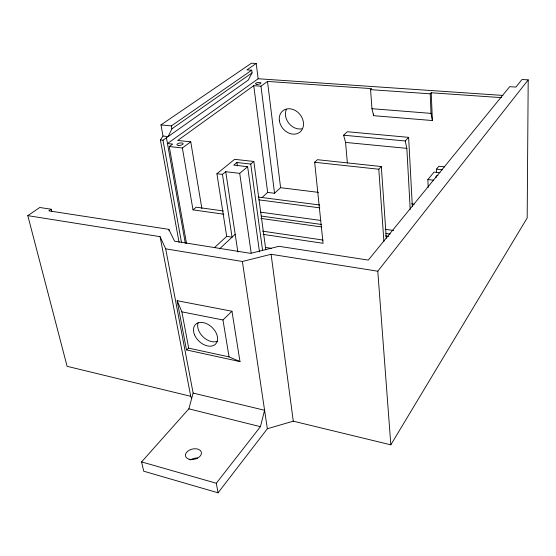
<?xml version="1.0" encoding="UTF-8"?>
<svg xmlns="http://www.w3.org/2000/svg" width="556" height="556" viewBox="0 0 556 556"><rect width="100%" height="100%" fill="white"/><g stroke="black" fill="none" stroke-linecap="round" stroke-linejoin="round"><path stroke-width="0.83" d="M51.771 211.683L51.166 209.23L48.817 210.856L168.815 229.35L174.57 241.186L250.631 253.355L278.917 246.308L368.308 260.097L509.678 86.68L515.933 87.083L522.001 79.501L528.2 79.869L527.178 217.945L390.826 444.835L293.283 421.177L267.353 428.739L218.077 492.804L143.719 471.203L141.585 461.911L188.866 408.827L193.127 393.078L165.688 248.831L160.079 236.661L27.8 215.652L67.109 366.321L190.736 396.303L191.653 398.631M218.077 492.804L216.298 483.254L260.416 426.688L264.593 410.265L193.127 393.078M186.545 243.591L169.246 146.555L172.659 144.094L167.474 143.545L258.158 78.75L256.212 63.481L246.899 69.889L251.722 70.195L252.07 72.857L171.887 128.825L168.148 136.581L162.998 140.209L160.406 139.938L179.067 242.34M252.07 72.857L248.254 80.085L168.148 136.581L162.991 136.046L160.406 139.938M390.826 444.835L377.788 271.217L528.2 79.869M428.21 187.372L427.863 179.56L434.041 172.082L440.032 172.728M436.606 172.61L436.467 169.149L438.865 166.251L444.814 166.869M383.89 241.332L378.803 169.239L381.326 166.543L317.42 159.697L314.661 162.276L323.071 243.306L263.134 234.375M343.601 135.212L405.227 140.974L408.618 137.353L347.319 131.737L343.601 135.212L345.575 142.419L347.361 163.04M201.877 208.576L190.743 141.822L177.711 140.453L253.744 85.673L260.979 86.194L267.499 81.433L371.714 88.647L370.581 89.662L371.95 108.698L373.639 115.69L432.387 120.541L431.032 113.375L430.212 93.818L431.234 92.769L501.533 97.641M239.99 361.588L229.072 356.889L222.97 319.971L231.963 311.242L177.155 300.706L186.469 349.919L239.99 361.588L231.963 311.242M219.537 248.866L235.188 234.291M261.945 197.609L267.658 192.397L274.553 193.273L280.592 187.692L318.505 192.376M214.706 247.413L226.674 236.369L232.067 237.197L222.463 174.389L225.736 171.7L239.712 173.361L247.635 166.689L259.485 251.931M247.635 166.689L233.77 165.097L236.932 162.505L250.749 164.069L253.835 161.469L265.803 249.811M190.743 141.822L182.375 147.979L193.001 209.862L196.212 207.173L223.519 210.988M226.674 236.369L216.916 173.722L234.611 159.322L253.835 161.469M186.469 349.919L188.692 348.139L229.072 356.889M162.991 136.046L160.976 124.898L171.373 125.906L251.722 70.195M27.8 215.652L39.775 207.492L51.166 209.23M160.976 124.898L251.458 63.196L256.212 63.481M165.688 248.831L242.381 261.487L271.092 254.28L377.788 271.217M258.158 78.75L502.902 95.43M370.581 89.662L430.212 93.818M371.95 108.698L431.032 113.375M345.575 142.419L406.839 148.362L410.217 209.473M436.467 169.149L442.43 169.782M169.246 146.555L182.375 147.979M314.661 162.276L378.803 169.239M427.863 179.56L433.687 180.207M216.916 173.722L222.463 174.389M411.551 203.878L414.137 204.198M258.123 197.012L319.728 205.011M258.922 199.854L319.86 207.861M260.695 212.183L320.784 220.454M385.162 229.315L393.745 230.497M261.438 216.089L321.549 224.485M385.954 233.478L390.249 234.083M260.91 218.411L321.799 226.994M385.266 235.932L388.693 236.418M193.001 209.862L223.818 214.22M262.515 231.143L323.112 240.074M265.302 247.385L271.3 248.323M177.155 300.706L181.875 311.846L222.97 319.971M188.866 408.827L260.416 426.688M141.585 461.911L216.298 483.254M405.227 140.974L406.839 148.362M160.079 236.661L190.736 396.303M181.875 311.846L188.692 348.139M168.815 229.35L169.073 230.74M162.998 140.209L181.548 242.736M166.439 137.784L185.329 243.354M171.373 125.906L171.887 128.825M225.736 171.7L237.864 251.993M242.381 261.487L267.353 428.739M239.712 173.361L251.166 253.036M236.932 162.505L237.426 165.91M250.749 164.069L262.634 250.68M271.092 254.28L293.283 421.177M253.744 85.673L267.658 192.397M260.979 86.194L274.553 193.273M267.499 81.433L280.592 187.692M373.521 114.001L373.639 115.69M381.326 166.543L386.288 238.267M408.618 137.353L412.364 206.721M431.234 92.769L432.387 120.541M190.374 459.937A8.118 5.254 -13.9 0 1 197.582 458.04M217.236 341.301A13.942 9.494 44 0 1 203.03 336.818A13.942 9.494 44 0 1 198.117 322.786M436.245 177.531A3.656 1.543 -2.8 0 1 437.975 175.404M301.804 128.846A13.511 11.023 51.7 0 1 288.814 123.265A13.511 11.023 51.7 0 1 286.368 109.337M189.214 459.27A8.166 5.219 -13.7 0 0 201.453 453.182A8.166 5.219 -13.7 0 0 189.617 450.019A8.166 5.219 -13.7 0 0 189.214 459.27M194.537 334.816A14.025 9.501 44 0 0 215.318 344.331A14.025 9.501 44 0 0 206.721 323.731A14.025 9.501 44 0 0 194.537 334.816M279.32 120.277A13.65 11.064 51.5 0 0 298.565 133.009A13.65 11.064 51.5 0 0 296.251 111.082A13.65 11.064 51.5 0 0 279.32 120.277M256.935 84.324A2.752 0.903 -7.2 0 0 260.972 83.052A2.752 0.903 -7.2 0 0 256.816 82.761A2.752 0.903 -7.2 0 0 256.935 84.324M178.344 145.408A3.148 1.168 -9.1 0 0 183.132 143.809A3.148 1.168 -9.1 0 0 178.587 143.33A3.148 1.168 -9.1 0 0 178.344 145.408"/></g></svg>
